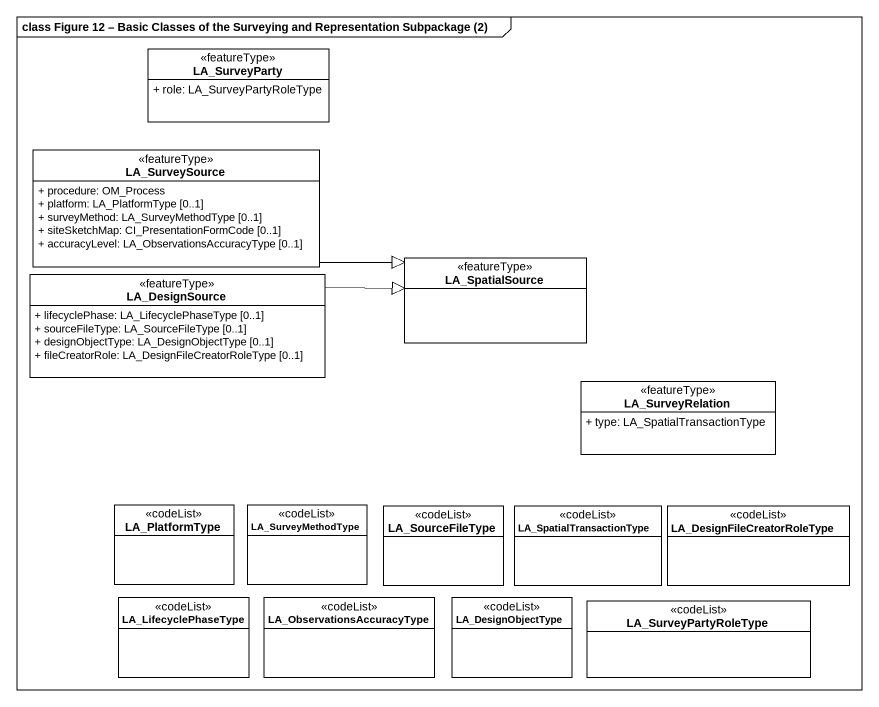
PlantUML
@startuml
mainframe class Figure 12 – Basic Classes of the Surveying and Representation Subpackage (2)
hide circle
hide empty members
skinparam classAttributeIconSize 0
class LA_SurveyParty <<featureType>> #FFFFFF {
  + role: LA_SurveyPartyRoleType
}
class LA_SurveySource <<featureType>> #FFFFFF {
  + procedure: OM_Process
  + platform: LA_PlatformType [0..1]
  + surveyMethod: LA_SurveyMethodType [0..1]
  + siteSketchMap: CI_PresentationFormCode [0..1]
  + accuracyLevel: LA_ObservationsAccuracyType [0..1]
}
class LA_SpatialSource <<featureType>> #FFFFFF
class LA_DesignSource <<featureType>> #FFFFFF {
  + lifecyclePhase: LA_LifecyclePhaseType [0..1]
  + sourceFileType: LA_SourceFileType [0..1]
  + designObjectType: LA_DesignObjectType [0..1]
  + fileCreatorRole: LA_DesignFileCreatorRoleType [0..1]
}
class LA_SurveyRelation <<featureType>> #FFFFFF {
  + type: LA_SpatialTransactionType
}
class LA_PlatformType <<codeList>> #FFFFFF
class LA_SurveyMethodType <<codeList>> #FFFFFF
class LA_SourceFileType <<codeList>> #FFFFFF
class LA_SpatialTransactionType <<codeList>> #FFFFFF
class LA_DesignFileCreatorRoleType <<codeList>> #FFFFFF
class LA_LifecyclePhaseType <<codeList>> #FFFFFF
class LA_ObservationsAccuracyType <<codeList>> #FFFFFF
class LA_DesignObjectType <<codeList>> #FFFFFF
class LA_SurveyPartyRoleType <<codeList>> #FFFFFF
LA_SurveySource -right-|> LA_SpatialSource
LA_DesignSource -right-|> LA_SpatialSource
@enduml
